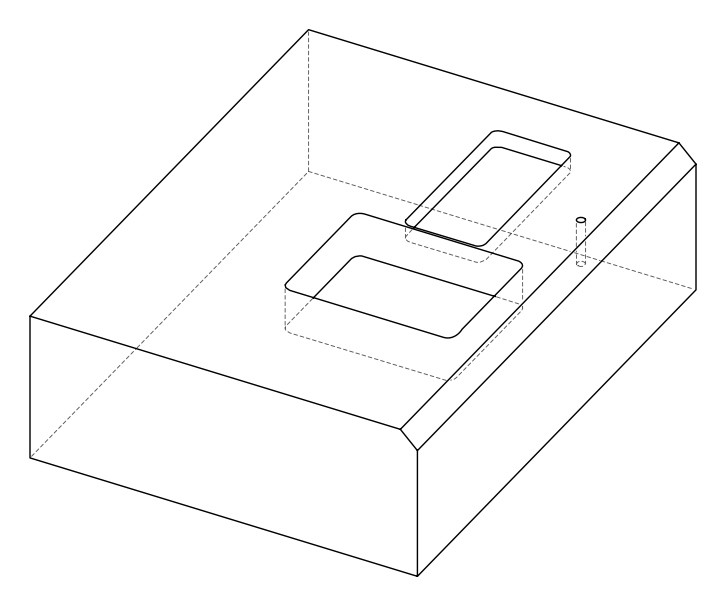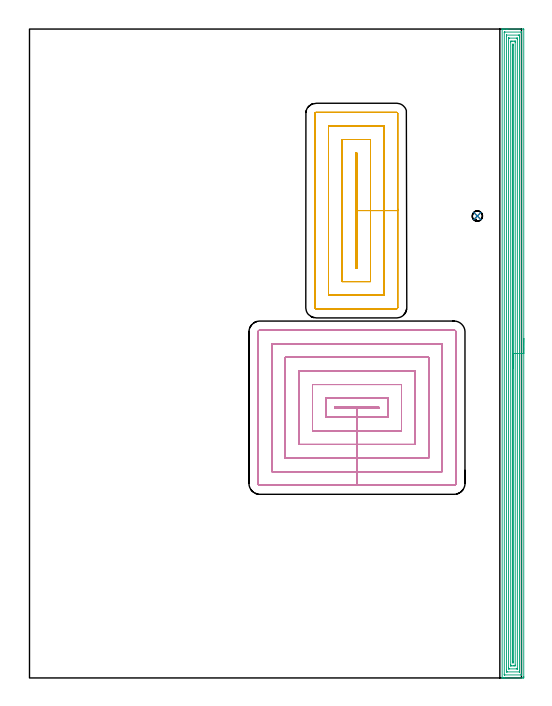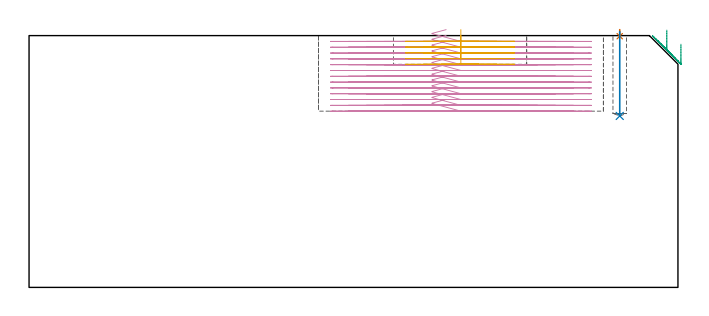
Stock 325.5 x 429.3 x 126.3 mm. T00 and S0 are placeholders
(PLAN: 5 operations, 3 tool changes, 81 min)
(1 SPOT_DRILL | STEP1POCKET | NXT0321_9005460120000 | 0.03 min | 1 mm3)
(2 DRILL_BLIND_HOLE_INTO_CENTER | STEP1POCKET | NXT0301_039 | 0.17 min | 1419 mm3)
(3 AREA_MILL | FG_CHAMFER_SURFACE | UGT0205_001 | 20.78 min | 43887 mm3)
(4 MILL_RECTANGULAR_POCKET | POCKET_RECTANGULAR_STRAIGHT | NXT0201_011 | Follow Part, ap 3, ae 75% | 48.86 min | 619117 mm3)
(5 MILL_RECTANGULAR_POCKET_1 | POCKET_RECTANGULAR_STRAIGHT_1 | NXT0201_011 | Follow Part, ap 3, ae 75% | 11.2 min | 136031 mm3)
(TOOL NXT0321_9005460120000 | NC Spot Drill, 142deg, 12mm, Carbide, Uncoated | D12 PA142 FL30 Z2)
(TOOL NXT0301_039 | Carbide Drill 6.8mm [860.1-0680-034A1-MM 2214] | D6.8 PA140 FL53 Z2)
(TOOL UGT0205_001 | Chamfer Mill 20 x 3 x 45 deg. | D20 FL50 Z2)
(TOOL NXT0201_011 | ENDMILL 12mm [2P460-1200-NA 1630] | D12 FL38 Z6)
(OP 1 SPOT_DRILL)
G17 G21 G94 G90
T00 M6
G54
G17 G0 G90 X296.3 Y305.6 S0 M3
G43 Z136.3 H0
G94 G81 G98 Z126.007 F250. R129.3
G80
M5
M2
(OP 2 DRILL_BLIND_HOLE_INTO_CENTER)
G17 G21 G94 G90
T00 M6
G54
G17 G0 G90 X296.3 Y305.6 S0 M3
G43 Z136.3 H1
G94 G81 G98 Z86. F250. R128.3
G80
M5
M2
(OP 3 AREA_MILL)
G17 G21 G94 G90
T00 M6
G54
G17 G0 G90 X327. Y224.65 S1061 M3
G43 Z136.3 H0
Z122.
G94 G1 Y224.612 Z121.128 F250.
Y224.498 Z120.264
Y224.309 Z119.412
Y224.047 Z118.58
Y223.713 Z117.774
Y223.31 Z117.
Y222.842 Z116.264
Y222.31 Z115.572
Y221.721 Z114.929
Y221.078 Z114.34
Y220.386 Z113.809
Y219.65 Z113.34
Y218.876 Z112.937
Y218.07 Z112.603
Y217.238 Z112.341
Y216.386 Z112.152
Y215.522 Z112.038
Y214.65 Z112.
Y1.003
X326.999 Y0.622 Z112.001
X326.995 Y0.114 Z112.003
X326.992 Y0.009 Z112.006
X326.491 Y0.004 Z112.506
X325.875 Y0. Z113.123
X315.865 Z123.129
X314.441 Z124.555
X314.094 Z124.901
X313.399 Z125.6
X313.099 Z125.901
X312.726 Z126.265
X312.702 Y0.009 Z126.288
X312.7 Y0.175 Z126.3
Y429.125
X312.703 Y429.291 Z126.288
X312.726 Y429.3 Z126.265
X313.099 Z125.901
X313.399 Z125.6
X314.094 Z124.901
X315.327 Z123.67
X315.865 Z123.129
X316.482 Z122.514
X326.491 Z112.506
X326.763 Y429.298 Z112.235
X326.992 Y429.29 Z112.006
X326.999 Y429.059 Z111.999
X327. Y214.65 Z112.
X325.586 Z113.414
X325.585 Y2.191 Z113.415
X325.584 Y2.082 Z113.416
X325.582 Y2.028 Z113.418
X325.58 Y2.01 Z113.42
X325.532 Y2.008 Z113.468
X325.125 Y2.001 Z113.875
X314.499 Z124.501
X314.246 Y2.005 Z124.754
X314.13 Y2.01 Z124.87
X314.121 Y2.017 Z124.879
X314.118 Y2.036 Z124.882
X314.115 Y2.086 Z124.885
X314.114 Y2.187 Z124.886
Y2.389
X314.115 Y427.109 Z124.885
X314.116 Y427.218 Z124.884
X314.118 Y427.272 Z124.882
X314.12 Y427.29 Z124.88
X314.169 Y427.292 Z124.831
X314.575 Y427.299 Z124.425
X325.201 Z113.799
X325.454 Y427.295 Z113.546
X325.57 Y427.29 Z113.43
X325.579 Y427.283 Z113.421
X325.582 Y427.264 Z113.418
X325.584 Y427.214 Z113.416
X325.586 Y427.113 Z113.414
Y426.911
Y214.65
X324.171 Z114.829
Y4.751
X324.169 Y4.197 Z114.831
X324.166 Y4.028 Z114.834
X324.165 Y4.014 Z114.835
X324.146 Y4.01 Z114.854
X324.095 Y4.004 Z114.905
X324.029 Y4.001 Z114.971
X316.06 Y4. Z122.94
X315.865 Y4.002 Z123.135
X315.67 Y4.006 Z123.33
X315.546 Y4.01 Z123.454
X315.535 Y4.085 Z123.465
X315.533 Y4.197 Z123.467
X315.53 Y4.535 Z123.47
X315.529 Y5.09 Z123.471
X315.528 Y5.43 Z123.472
X315.529 Y424.549 Z123.471
X315.531 Y425.103 Z123.469
X315.534 Y425.272 Z123.466
X315.535 Y425.286 Z123.465
X315.554 Y425.29 Z123.446
X315.605 Y425.296 Z123.395
X315.671 Y425.299 Z123.329
X323.64 Y425.3 Z115.36
X323.835 Y425.298 Z115.165
X324.03 Y425.294 Z114.97
X324.154 Y425.29 Z114.846
X324.164 Y425.215 Z114.836
X324.167 Y425.103 Z114.833
X324.17 Y424.765 Z114.83
X324.171 Y424.21 Z114.829
Y423.87
Y214.65
X322.757 Z116.243
Y6.178
X322.756 Y6.078 Z116.244
X322.752 Y6.018 Z116.248
X322.75 Y6.01 Z116.25
X322.742 Y6.006 Z116.258
X322.716 Y6.003 Z116.284
X322.499 Y6.001 Z116.501
X322.064 Y6. Z116.936
X317.62 Z121.38
X317.197 Y6.006 Z121.803
X316.987 Y6.01 Z122.013
X316.949 Y6.018 Z122.051
X316.947 Y6.054 Z122.053
X316.945 Y6.114 Z122.055
X316.943 Y6.684 Z122.057
Y6.878
Y423.122
X316.944 Y423.222 Z122.056
X316.948 Y423.282 Z122.052
X316.95 Y423.29 Z122.05
X316.958 Y423.294 Z122.042
X316.984 Y423.297 Z122.016
X317.201 Y423.299 Z121.799
X317.636 Y423.3 Z121.364
X322.08 Z116.92
X322.503 Y423.294 Z116.497
X322.713 Y423.29 Z116.287
X322.751 Y423.282 Z116.249
X322.753 Y423.246 Z116.247
X322.755 Y423.186 Z116.245
X322.757 Y422.616 Z116.243
Y422.422
Y214.65
X321.343 Z117.657
Y8.499
X321.341 Y8.332 Z117.659
X321.336 Y8.01 Z117.664
X321.178 Y8.005 Z117.822
X320.951 Y8.001 Z118.049
X320.293 Y8. Z118.707
X319.18 Z119.82
X318.522 Y8.002 Z120.478
X318.428 Y8.005 Z120.572
X318.372 Y8.01 Z120.628
X318.364 Y8.018 Z120.636
X318.361 Y8.071 Z120.639
X318.358 Y8.166 Z120.642
X318.357 Y8.831 Z120.643
Y420.801
X318.359 Y420.968 Z120.641
X318.364 Y421.29 Z120.636
X318.522 Y421.295 Z120.478
X318.749 Y421.299 Z120.251
X319.407 Y421.3 Z119.593
X320.519 Z118.481
X321.178 Y421.298 Z117.822
X321.272 Y421.295 Z117.728
X321.328 Y421.29 Z117.672
X321.336 Y421.282 Z117.664
X321.339 Y421.229 Z117.661
X321.342 Y421.134 Z117.658
X321.343 Y420.801 Z117.657
Y420.635
Y214.65
X319.929 Z119.071
X319.928 Y10.452 Z119.072
X319.926 Y10.142 Z119.074
X319.924 Y10.035 Z119.076
X319.922 Y10.016 Z119.078
X319.891 Y10.009 Z119.109
X319.852 Y10.004 Z119.148
X319.784 Y10.01 Z119.216
X319.778 Y10.078 Z119.222
X319.773 Y10.452 Z119.227
X319.772 Y10.612 Z119.228
Y418.848
X319.773 Y419.007 Z119.227
X319.776 Y419.198 Z119.224
X319.778 Y419.279 Z119.222
X319.853 Y419.291 Z119.147
X319.916 Y419.29 Z119.084
X319.922 Y419.222 Z119.078
X319.926 Y418.848 Z119.074
X319.928 Y418.481 Z119.072
X319.929 Y214.65 Z119.071
Y213.778 Z119.109
Y212.914 Z119.223
Y212.062 Z119.412
Y211.23 Z119.674
Y210.424 Z120.008
Y209.65 Z120.411
Y208.914 Z120.88
Y208.222 Z121.411
Y207.579 Z122.
Y206.99 Z122.643
Y206.458 Z123.335
Y205.99 Z124.071
Y205.587 Z124.845
Y205.253 Z125.651
Y204.991 Z126.483
Y204.802 Z127.335
Y204.688 Z128.2
Y204.65 Z129.071
G0 Z136.3
M5
M2
(OP 4 MILL_RECTANGULAR_POCKET)
G17 G21 G94 G90
T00 M6
G54
G17 G0 G90 X209.226 Y179.1 S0 M3
G43 Z136.3 H1
Z129.3
G94 G1 X202.2 Z127.417 F250.
Y178.5 Z127.256
X216.65 Z123.385
X231.1 F500.
Y179.1
X202.2
Y178.5
X216.65
Y172.5
X237.1
Y185.1
X196.2
Y172.5
X216.65
Y163.5
X246.1
Y194.1
X187.2
Y163.5
X216.65
Y154.5
X255.1
Y203.1
X178.2
Y154.5
X216.65
Y145.5
X264.1
Y212.1
X169.2
Y145.5
X216.65
Y136.5
X273.1
Y221.1
X160.2
Y136.5
X216.65
Y127.5
X280.9
G3 X282.1 Y128.7 R1.2
G1 Y228.9
G3 X280.9 Y230.1 R1.2
G1 X152.4
G3 X151.2 Y228.9 R1.2
G1 Y128.7
G3 X152.4 Y127.5 R1.2
G1 X216.65
X217.65
G0 X209.226 Y179.1 Z126.385
G1 X202.2 Z124.502 F250.
Y178.5 Z124.341
X216.65 Z120.469
X231.1 F500.
Y179.1
X202.2
Y178.5
X216.65
Y172.5
X237.1
Y185.1
X196.2
Y172.5
X216.65
Y163.5
X246.1
Y194.1
X187.2
Y163.5
X216.65
Y154.5
X255.1
Y203.1
X178.2
Y154.5
X216.65
Y145.5
X264.1
Y212.1
X169.2
Y145.5
X216.65
Y136.5
X273.1
Y221.1
X160.2
Y136.5
X216.65
Y127.5
X280.9
G3 X282.1 Y128.7 R1.2
G1 Y228.9
G3 X280.9 Y230.1 R1.2
G1 X152.4
G3 X151.2 Y228.9 R1.2
G1 Y128.7
G3 X152.4 Y127.5 R1.2
G1 X216.65
X217.65
G0 X209.226 Y179.1 Z123.469
G1 X202.2 Z121.586 F250.
Y178.5 Z121.426
X216.65 Z117.554
X231.1 F500.
Y179.1
X202.2
Y178.5
X216.65
Y172.5
X237.1
Y185.1
X196.2
Y172.5
X216.65
Y163.5
X246.1
Y194.1
X187.2
Y163.5
X216.65
Y154.5
X255.1
Y203.1
X178.2
Y154.5
X216.65
Y145.5
X264.1
Y212.1
X169.2
Y145.5
X216.65
Y136.5
X273.1
Y221.1
X160.2
Y136.5
X216.65
Y127.5
X280.9
G3 X282.1 Y128.7 R1.2
G1 Y228.9
G3 X280.9 Y230.1 R1.2
G1 X152.4
G3 X151.2 Y228.9 R1.2
G1 Y128.7
G3 X152.4 Y127.5 R1.2
G1 X216.65
X217.65
G0 X209.226 Y179.1 Z120.554
G1 X202.2 Z118.671 F250.
Y178.5 Z118.51
X216.65 Z114.638
X231.1 F500.
Y179.1
X202.2
Y178.5
X216.65
Y172.5
X237.1
Y185.1
X196.2
Y172.5
X216.65
Y163.5
X246.1
Y194.1
X187.2
Y163.5
X216.65
Y154.5
X255.1
Y203.1
X178.2
Y154.5
X216.65
Y145.5
X264.1
Y212.1
X169.2
Y145.5
X216.65
Y136.5
X273.1
Y221.1
X160.2
Y136.5
X216.65
Y127.5
X280.9
G3 X282.1 Y128.7 R1.2
G1 Y228.9
G3 X280.9 Y230.1 R1.2
G1 X152.4
G3 X151.2 Y228.9 R1.2
G1 Y128.7
G3 X152.4 Y127.5 R1.2
G1 X216.65
X217.65
G0 X209.226 Y179.1 Z117.638
G1 X202.2 Z115.756 F250.
Y178.5 Z115.595
X216.65 Z111.723
X231.1 F500.
Y179.1
X202.2
Y178.5
X216.65
Y172.5
X237.1
Y185.1
X196.2
Y172.5
X216.65
Y163.5
X246.1
Y194.1
X187.2
Y163.5
X216.65
Y154.5
X255.1
Y203.1
X178.2
Y154.5
X216.65
Y145.5
X264.1
Y212.1
X169.2
Y145.5
X216.65
Y136.5
X273.1
Y221.1
X160.2
Y136.5
X216.65
Y127.5
X280.9
G3 X282.1 Y128.7 R1.2
G1 Y228.9
G3 X280.9 Y230.1 R1.2
G1 X152.4
G3 X151.2 Y228.9 R1.2
G1 Y128.7
G3 X152.4 Y127.5 R1.2
G1 X216.65
X217.65
G0 X209.226 Y179.1 Z114.723
G1 X202.2 Z112.84 F250.
Y178.5 Z112.68
X216.65 Z108.808
X231.1 F500.
Y179.1
X202.2
Y178.5
X216.65
Y172.5
X237.1
Y185.1
X196.2
Y172.5
X216.65
Y163.5
X246.1
Y194.1
X187.2
Y163.5
X216.65
Y154.5
X255.1
Y203.1
X178.2
Y154.5
X216.65
Y145.5
X264.1
Y212.1
X169.2
Y145.5
X216.65
Y136.5
X273.1
Y221.1
X160.2
Y136.5
X216.65
Y127.5
X280.9
G3 X282.1 Y128.7 R1.2
G1 Y228.9
G3 X280.9 Y230.1 R1.2
G1 X152.4
G3 X151.2 Y228.9 R1.2
G1 Y128.7
G3 X152.4 Y127.5 R1.2
G1 X216.65
X217.65
G0 X209.226 Y179.1 Z111.808
G1 X202.2 Z109.925 F250.
Y178.5 Z109.764
X216.65 Z105.892
X231.1 F500.
Y179.1
X202.2
Y178.5
X216.65
Y172.5
X237.1
Y185.1
X196.2
Y172.5
X216.65
Y163.5
X246.1
Y194.1
X187.2
Y163.5
X216.65
Y154.5
X255.1
Y203.1
X178.2
Y154.5
X216.65
Y145.5
X264.1
Y212.1
X169.2
Y145.5
X216.65
Y136.5
X273.1
Y221.1
X160.2
Y136.5
X216.65
Y127.5
X280.9
G3 X282.1 Y128.7 R1.2
G1 Y228.9
G3 X280.9 Y230.1 R1.2
G1 X152.4
G3 X151.2 Y228.9 R1.2
G1 Y128.7
G3 X152.4 Y127.5 R1.2
G1 X216.65
X217.65
G0 X209.226 Y179.1 Z108.892
G1 X202.2 Z107.01 F250.
Y178.5 Z106.849
X216.65 Z102.977
X231.1 F500.
Y179.1
X202.2
Y178.5
X216.65
Y172.5
X237.1
Y185.1
X196.2
Y172.5
X216.65
Y163.5
X246.1
Y194.1
X187.2
Y163.5
X216.65
Y154.5
X255.1
Y203.1
X178.2
Y154.5
X216.65
Y145.5
X264.1
Y212.1
X169.2
Y145.5
X216.65
Y136.5
X273.1
Y221.1
X160.2
Y136.5
X216.65
Y127.5
X280.9
G3 X282.1 Y128.7 R1.2
G1 Y228.9
G3 X280.9 Y230.1 R1.2
G1 X152.4
G3 X151.2 Y228.9 R1.2
G1 Y128.7
G3 X152.4 Y127.5 R1.2
G1 X216.65
X217.65
G0 X209.226 Y179.1 Z105.977
G1 X202.2 Z104.094 F250.
Y178.5 Z103.933
X216.65 Z100.062
X231.1 F500.
Y179.1
X202.2
Y178.5
X216.65
Y172.5
X237.1
Y185.1
X196.2
Y172.5
X216.65
Y163.5
X246.1
Y194.1
X187.2
Y163.5
X216.65
Y154.5
X255.1
Y203.1
X178.2
Y154.5
X216.65
Y145.5
X264.1
Y212.1
X169.2
Y145.5
X216.65
Y136.5
X273.1
Y221.1
X160.2
Y136.5
X216.65
Y127.5
X280.9
G3 X282.1 Y128.7 R1.2
G1 Y228.9
G3 X280.9 Y230.1 R1.2
G1 X152.4
G3 X151.2 Y228.9 R1.2
G1 Y128.7
G3 X152.4 Y127.5 R1.2
G1 X216.65
X217.65
G0 X209.226 Y179.1 Z103.062
G1 X202.2 Z101.179 F250.
Y178.5 Z101.018
X216.65 Z97.146
X231.1 F500.
Y179.1
X202.2
Y178.5
X216.65
Y172.5
X237.1
Y185.1
X196.2
Y172.5
X216.65
Y163.5
X246.1
Y194.1
X187.2
Y163.5
X216.65
Y154.5
X255.1
Y203.1
X178.2
Y154.5
X216.65
Y145.5
X264.1
Y212.1
X169.2
Y145.5
X216.65
Y136.5
X273.1
Y221.1
X160.2
Y136.5
X216.65
Y127.5
X280.9
G3 X282.1 Y128.7 R1.2
G1 Y228.9
G3 X280.9 Y230.1 R1.2
G1 X152.4
G3 X151.2 Y228.9 R1.2
G1 Y128.7
G3 X152.4 Y127.5 R1.2
G1 X216.65
X217.65
G0 X209.226 Y179.1 Z100.146
G1 X202.2 Z98.263 F250.
Y178.5 Z98.103
X216.65 Z94.231
X231.1 F500.
Y179.1
X202.2
Y178.5
X216.65
Y172.5
X237.1
Y185.1
X196.2
Y172.5
X216.65
Y163.5
X246.1
Y194.1
X187.2
Y163.5
X216.65
Y154.5
X255.1
Y203.1
X178.2
Y154.5
X216.65
Y145.5
X264.1
Y212.1
X169.2
Y145.5
X216.65
Y136.5
X273.1
Y221.1
X160.2
Y136.5
X216.65
Y127.5
X280.9
G3 X282.1 Y128.7 R1.2
G1 Y228.9
G3 X280.9 Y230.1 R1.2
G1 X152.4
G3 X151.2 Y228.9 R1.2
G1 Y128.7
G3 X152.4 Y127.5 R1.2
G1 X216.65
X217.65
G0 X209.226 Y179.1 Z97.231
G1 X202.2 Z95.348 F250.
Y178.5 Z95.187
X216.65 Z91.315
X231.1 F500.
Y179.1
X202.2
Y178.5
X216.65
Y172.5
X237.1
Y185.1
X196.2
Y172.5
X216.65
Y163.5
X246.1
Y194.1
X187.2
Y163.5
X216.65
Y154.5
X255.1
Y203.1
X178.2
Y154.5
X216.65
Y145.5
X264.1
Y212.1
X169.2
Y145.5
X216.65
Y136.5
X273.1
Y221.1
X160.2
Y136.5
X216.65
Y127.5
X280.9
G3 X282.1 Y128.7 R1.2
G1 Y228.9
G3 X280.9 Y230.1 R1.2
G1 X152.4
G3 X151.2 Y228.9 R1.2
G1 Y128.7
G3 X152.4 Y127.5 R1.2
G1 X216.65
X217.65
G0 X209.226 Y179.1 Z94.315
G1 X202.2 Z92.433 F250.
Y178.5 Z92.272
X216.65 Z88.4
X231.1 F500.
Y179.1
X202.2
Y178.5
X216.65
Y172.5
X237.1
Y185.1
X196.2
Y172.5
X216.65
Y163.5
X246.1
Y194.1
X187.2
Y163.5
X216.65
Y154.5
X255.1
Y203.1
X178.2
Y154.5
X216.65
Y145.5
X264.1
Y212.1
X169.2
Y145.5
X216.65
Y136.5
X273.1
Y221.1
X160.2
Y136.5
X216.65
Y127.5
X280.9
G3 X282.1 Y128.7 R1.2
G1 Y228.9
G3 X280.9 Y230.1 R1.2
G1 X152.4
G3 X151.2 Y228.9 R1.2
G1 Y128.7
G3 X152.4 Y127.5 R1.2
G1 X216.65
X217.65
G0 Z136.3
M5
M2
(OP 5 MILL_RECTANGULAR_POCKET_1)
G17 G21 G94 G90
T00 M6
G54
G17 G0 G90 X216.6 Y287.256 S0 M3
G43 Z136.3 H1
Z129.3
G94 G1 Y309.2 Z123.42 F250.
Y347.2 F500.
X215.8
Y271.2
X216.6
Y309.2
X225.6
Y356.2
X206.8
Y262.2
X225.6
Y309.2
X234.6
Y365.2
X197.8
Y253.2
X234.6
Y309.2
X243.6
Y373.4
G3 X242.8 Y374.2 R0.8
G1 X189.6
G3 X188.8 Y373.4 R0.8
G1 Y245.
G3 X189.6 Y244.2 R0.8
G1 X242.8
G3 X243.6 Y245. R0.8
G1 Y309.2
Y310.2
G0 X216.6 Y287.256 Z126.42
G1 Y309.2 Z120.54 F250.
Y347.2 F500.
X215.8
Y271.2
X216.6
Y309.2
X225.6
Y356.2
X206.8
Y262.2
X225.6
Y309.2
X234.6
Y365.2
X197.8
Y253.2
X234.6
Y309.2
X243.6
Y373.4
G3 X242.8 Y374.2 R0.8
G1 X189.6
G3 X188.8 Y373.4 R0.8
G1 Y245.
G3 X189.6 Y244.2 R0.8
G1 X242.8
G3 X243.6 Y245. R0.8
G1 Y309.2
Y310.2
G0 X216.6 Y287.256 Z123.54
G1 Y309.2 Z117.66 F250.
Y347.2 F500.
X215.8
Y271.2
X216.6
Y309.2
X225.6
Y356.2
X206.8
Y262.2
X225.6
Y309.2
X234.6
Y365.2
X197.8
Y253.2
X234.6
Y309.2
X243.6
Y373.4
G3 X242.8 Y374.2 R0.8
G1 X189.6
G3 X188.8 Y373.4 R0.8
G1 Y245.
G3 X189.6 Y244.2 R0.8
G1 X242.8
G3 X243.6 Y245. R0.8
G1 Y309.2
Y310.2
G0 X216.6 Y287.256 Z120.66
G1 Y309.2 Z114.78 F250.
Y347.2 F500.
X215.8
Y271.2
X216.6
Y309.2
X225.6
Y356.2
X206.8
Y262.2
X225.6
Y309.2
X234.6
Y365.2
X197.8
Y253.2
X234.6
Y309.2
X243.6
Y373.4
G3 X242.8 Y374.2 R0.8
G1 X189.6
G3 X188.8 Y373.4 R0.8
G1 Y245.
G3 X189.6 Y244.2 R0.8
G1 X242.8
G3 X243.6 Y245. R0.8
G1 Y309.2
Y310.2
G0 X216.6 Y287.256 Z117.78
G1 Y309.2 Z111.9 F250.
Y347.2 F500.
X215.8
Y271.2
X216.6
Y309.2
X225.6
Y356.2
X206.8
Y262.2
X225.6
Y309.2
X234.6
Y365.2
X197.8
Y253.2
X234.6
Y309.2
X243.6
Y373.4
G3 X242.8 Y374.2 R0.8
G1 X189.6
G3 X188.8 Y373.4 R0.8
G1 Y245.
G3 X189.6 Y244.2 R0.8
G1 X242.8
G3 X243.6 Y245. R0.8
G1 Y309.2
Y310.2
G0 Z136.3
M5
M2
